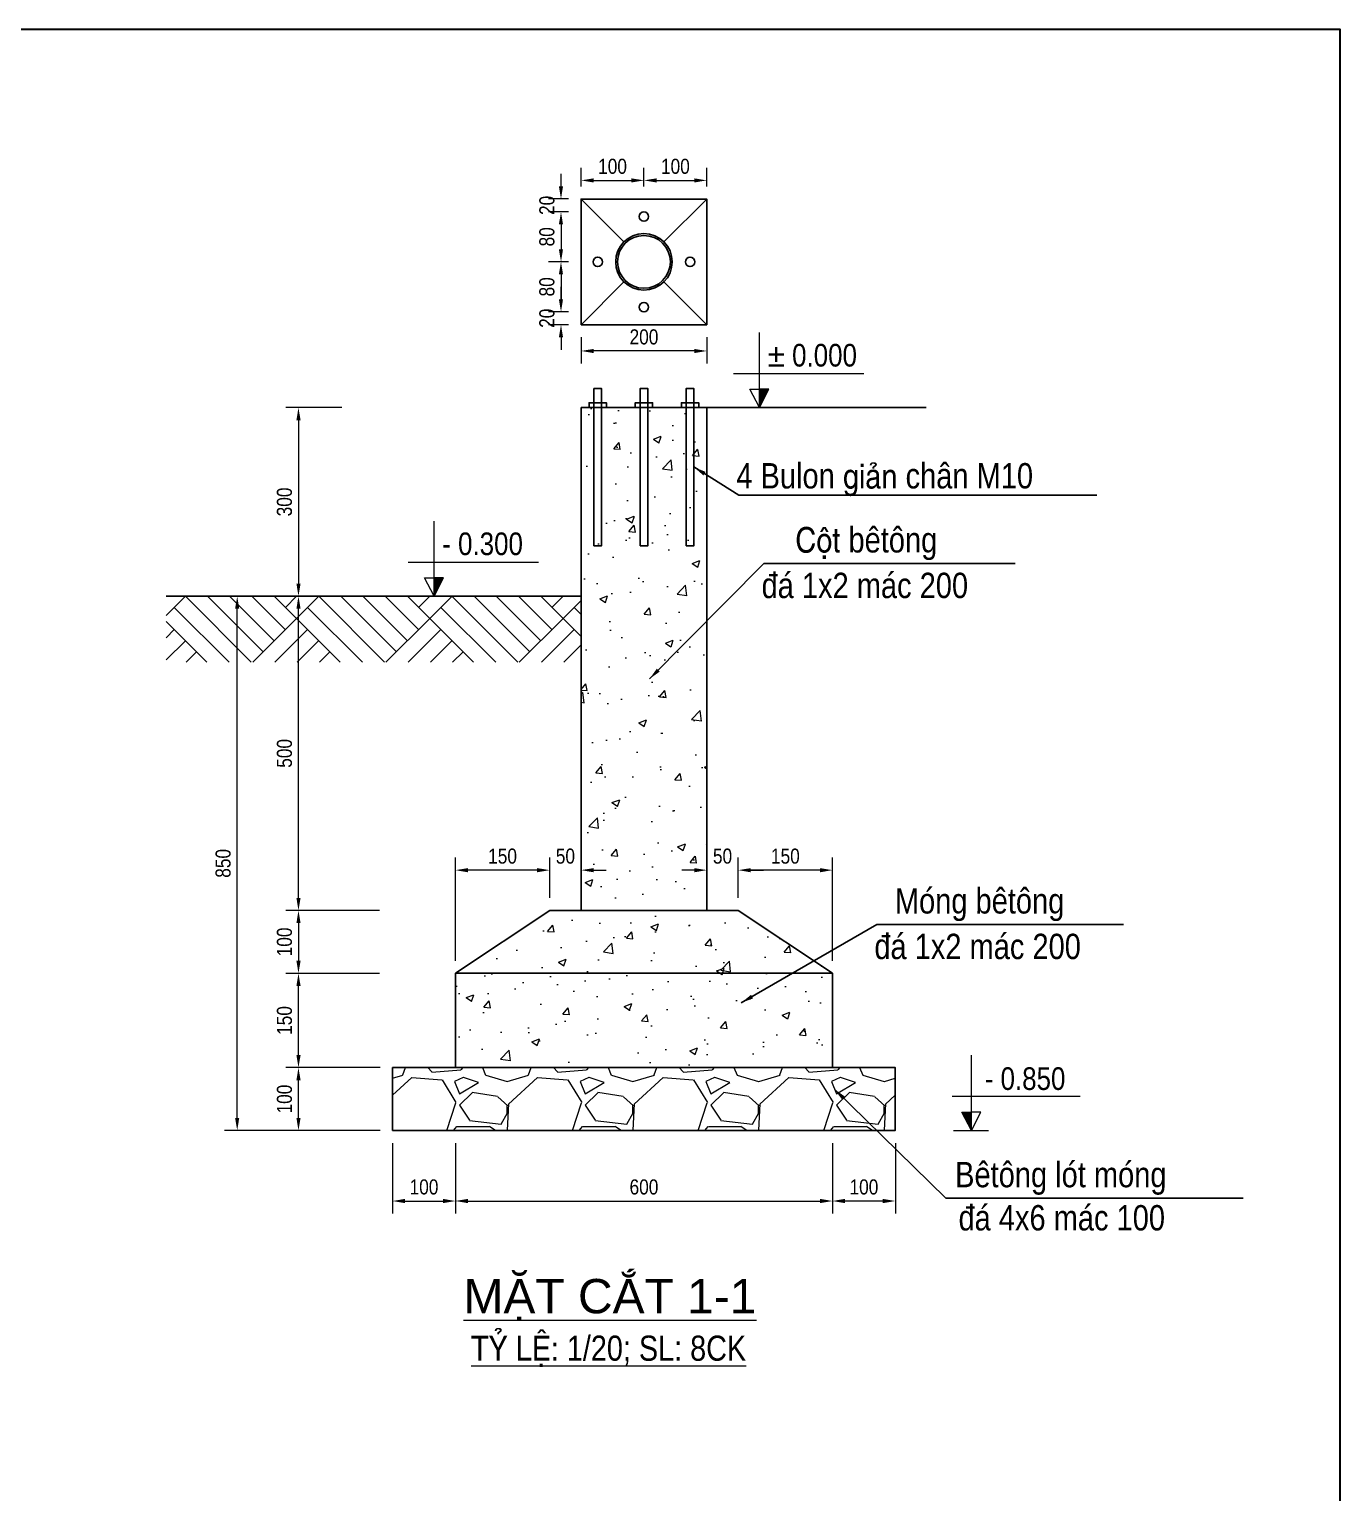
# Model space of a CAD drawing. Header units: millimetres. Extents: x 330554 to 656471, y 11007 to 130943.
# Drawn here: x 479571 to 489998, y 51364 to 63006 of the extents above; entities that cross this region are included whole.
import ezdxf

# ---------------------------------------------------------------- set-up
doc = ezdxf.new("R2010")
doc.units = ezdxf.units.MM
doc.header["$LTSCALE"] = 6
for name, color, linetype in [('BULONG', 7, 'Continuous'), ('DO', 1, 'Continuous'), ('Khung Bao', 101, 'Continuous'), ('MONG', 62, 'Continuous'), ('Thep', 11, 'Continuous')]:
    doc.layers.add(name, color=color, linetype=linetype)
for name, color, linetype, lineweight in [('HACTH', 253, 'Continuous', 5), ('Hatch', 250, 'Continuous', 13), ('netlonkhungten', 32, 'Continuous', 35), ('Text', 7, 'Continuous', 13)]:
    doc.layers.add(name, color=color, linetype=linetype, lineweight=lineweight)
doc.styles.add('khoa', font='VHELVCN.TTF')
doc.styles.get("Standard").update_dxf_attribs({"font": 'VHELVCN.TTF', "height": 120})
doc.styles.add('VN', font='VHELVEN.TTF')
doc.dimstyles.new('kt-20', dxfattribs={"dimtxt": 120, "dimasz": 100, "dimexe": 100, "dimexo": 100, "dimgap": 50, "dimtad": 1, "dimtoh": 1, "dimdec": 0, "dimlfac": 0.2, "dimzin": 1, "dimdsep": 46, "dimtxsty": 'Standard', "dimcen": 50, "dimdle": 100, "dimclrd": 8, "dimclre": 8, "dimclrt": 7, "dimadec": 0, "dimazin": 0, "dimtfac": 1, "dimtdec": 0, "dimtix": 1, "dimtofl": 0, "dimtmove": 0, "dimatfit": 3, "dimfxl": 100, "dimtolj": 1, "dimtzin": 1, "dimlwd": 9, "dimlwe": 5, "dimarcsym": 0})
doc.dimstyles.new('Mui Ten', dxfattribs={"dimtxt": 100, "dimasz": 100, "dimexe": 0.18, "dimexo": 50, "dimgap": 20, "dimtad": 2, "dimtoh": 1, "dimdec": 0, "dimzin": 0, "dimdsep": 46, "dimtxsty": 'Standard', "dimcen": 0.09, "dimclrd": 2, "dimclre": 2, "dimclrt": 2, "dimadec": 0, "dimazin": 0, "dimtfac": 1, "dimtdec": 0, "dimtofl": 0, "dimtmove": 0, "dimatfit": 3, "dimfxl": 1, "dimtolj": 1, "dimtzin": 0, "dimarcsym": 0})

# ---------------------------------------------------------------- blocks, each defined once
blk = doc.blocks.new('*D489')
at = {"layer": 'Defpoints', "color": 0, "transparency": 16777216}
for p in [(481226, 58496), (482462, 58496), (482462, 54246)]:
    blk.add_point(p, dxfattribs=at)
at = {"layer": 'HACTH', "color": 8, "lineweight": 5, "transparency": 16777216}
for p, q in [((482362, 58496), (481126, 58496)), ((482362, 54246), (481126, 54246))]:
    blk.add_line(p, q, dxfattribs=at)
at = {"layer": 'HACTH', "color": 8, "lineweight": 9, "transparency": 16777216}
blk.add_line((481226, 54346), (481226, 58396), dxfattribs=at)
at = {"layer": 'HACTH', "color": 8, "transparency": 16777216}
for points in [[(481209, 58396), (481242, 58396), (481226, 58496)], [(481209, 54346), (481242, 54346), (481226, 54246)]]:
    blk.add_solid(points, dxfattribs=at)
at = {"layer": 'HACTH', "color": 7, "transparency": 16777216, "insert": (481114, 56371), "char_height": 120, "attachment_point": 5, "rotation": 90}
blk.add_mtext('\\A1;850', dxfattribs=at)
blk = doc.blocks.new('*D491')
at = {"layer": 'Defpoints', "color": 0, "transparency": 16777216}
for p in [(482462, 54246), (482962, 54246), (482962, 53685)]:
    blk.add_point(p, dxfattribs=at)
at = {"layer": 'HACTH', "color": 8, "lineweight": 5, "transparency": 16777216}
for p, q in [((482462, 54146), (482462, 53585)), ((482962, 54146), (482962, 53585))]:
    blk.add_line(p, q, dxfattribs=at)
at = {"layer": 'HACTH', "color": 8, "lineweight": 9, "transparency": 16777216}
blk.add_line((482562, 53685), (482862, 53685), dxfattribs=at)
at = {"layer": 'HACTH', "color": 8, "transparency": 16777216}
for points in [[(482562, 53702), (482562, 53668), (482462, 53685)], [(482862, 53702), (482862, 53668), (482962, 53685)]]:
    blk.add_solid(points, dxfattribs=at)
at = {"layer": 'HACTH', "color": 7, "transparency": 16777216, "insert": (482712, 53796), "char_height": 120, "attachment_point": 5}
blk.add_mtext('\\A1;100', dxfattribs=at)
blk = doc.blocks.new('*D369')
at = {"layer": 'Defpoints', "color": 0, "transparency": 16777216}
for p in [(482962, 54246), (485962, 54246), (485962, 53685)]:
    blk.add_point(p, dxfattribs=at)
at = {"layer": 'HACTH', "color": 8, "lineweight": 5, "transparency": 16777216}
for p, q in [((482962, 54146), (482962, 53585)), ((485962, 54146), (485962, 53585))]:
    blk.add_line(p, q, dxfattribs=at)
at = {"layer": 'HACTH', "color": 8, "lineweight": 9, "transparency": 16777216}
blk.add_line((483062, 53685), (485862, 53685), dxfattribs=at)
at = {"layer": 'HACTH', "color": 8, "transparency": 16777216}
for points in [[(483062, 53702), (483062, 53668), (482962, 53685)], [(485862, 53702), (485862, 53668), (485962, 53685)]]:
    blk.add_solid(points, dxfattribs=at)
at = {"layer": 'HACTH', "color": 7, "transparency": 16777216, "insert": (484462, 53796), "char_height": 120, "attachment_point": 5}
blk.add_mtext('\\A1;600', dxfattribs=at)
blk = doc.blocks.new('*D492')
at = {"layer": 'Defpoints', "color": 0, "transparency": 16777216}
for p in [(485962, 54246), (486462, 54246), (485962, 53685)]:
    blk.add_point(p, dxfattribs=at)
at = {"layer": 'HACTH', "color": 8, "lineweight": 5, "transparency": 16777216}
for p, q in [((485962, 54146), (485962, 53585)), ((486462, 54146), (486462, 53585))]:
    blk.add_line(p, q, dxfattribs=at)
at = {"layer": 'HACTH', "color": 8, "lineweight": 9, "transparency": 16777216}
blk.add_line((486362, 53685), (486062, 53685), dxfattribs=at)
at = {"layer": 'HACTH', "color": 8, "transparency": 16777216}
for points in [[(486062, 53702), (486062, 53668), (485962, 53685)], [(486362, 53702), (486362, 53668), (486462, 53685)]]:
    blk.add_solid(points, dxfattribs=at)
at = {"layer": 'HACTH', "color": 7, "transparency": 16777216, "insert": (486212, 53796), "char_height": 120, "attachment_point": 5}
blk.add_mtext('\\A1;100', dxfattribs=at)
blk = doc.blocks.new('*D370')
at = {"layer": 'Defpoints', "color": 0, "transparency": 16777216}
for p in [(481713, 54746), (482462, 54746), (482462, 54246)]:
    blk.add_point(p, dxfattribs=at)
at = {"layer": 'HACTH', "color": 8, "lineweight": 5, "transparency": 16777216}
for p, q in [((482362, 54746), (481613, 54746)), ((482362, 54246), (481613, 54246))]:
    blk.add_line(p, q, dxfattribs=at)
at = {"layer": 'HACTH', "color": 8, "lineweight": 9, "transparency": 16777216}
blk.add_line((481713, 54346), (481713, 54646), dxfattribs=at)
at = {"layer": 'HACTH', "color": 8, "transparency": 16777216}
for points in [[(481697, 54646), (481730, 54646), (481713, 54746)], [(481697, 54346), (481730, 54346), (481713, 54246)]]:
    blk.add_solid(points, dxfattribs=at)
at = {"layer": 'HACTH', "color": 7, "transparency": 16777216, "insert": (481602, 54496), "char_height": 120, "attachment_point": 5, "rotation": 90}
blk.add_mtext('\\A1;100', dxfattribs=at)
blk = doc.blocks.new('*D371')
at = {"layer": 'Defpoints', "color": 0, "transparency": 16777216}
for p in [(481713, 55496), (482457, 55496), (482462, 54746)]:
    blk.add_point(p, dxfattribs=at)
at = {"layer": 'HACTH', "color": 8, "lineweight": 5, "transparency": 16777216}
for p, q in [((482357, 55496), (481613, 55496)), ((482362, 54746), (481613, 54746))]:
    blk.add_line(p, q, dxfattribs=at)
at = {"layer": 'HACTH', "color": 8, "lineweight": 9, "transparency": 16777216}
blk.add_line((481713, 54846), (481713, 55396), dxfattribs=at)
at = {"layer": 'HACTH', "color": 8, "transparency": 16777216}
for points in [[(481697, 55396), (481730, 55396), (481713, 55496)], [(481697, 54846), (481730, 54846), (481713, 54746)]]:
    blk.add_solid(points, dxfattribs=at)
at = {"layer": 'HACTH', "color": 7, "transparency": 16777216, "insert": (481602, 55121), "char_height": 120, "attachment_point": 5, "rotation": 90}
blk.add_mtext('\\A1;150', dxfattribs=at)
blk = doc.blocks.new('*D372')
at = {"layer": 'Defpoints', "color": 0, "transparency": 16777216}
for p in [(482457, 55996), (481713, 55496), (482457, 55496)]:
    blk.add_point(p, dxfattribs=at)
at = {"layer": 'HACTH', "color": 8, "lineweight": 5, "transparency": 16777216}
for p, q in [((482357, 55996), (481613, 55996)), ((482357, 55496), (481613, 55496))]:
    blk.add_line(p, q, dxfattribs=at)
at = {"layer": 'HACTH', "color": 8, "lineweight": 9, "transparency": 16777216}
blk.add_line((481713, 55896), (481713, 55596), dxfattribs=at)
at = {"layer": 'HACTH', "color": 8, "transparency": 16777216}
for points in [[(481697, 55896), (481730, 55896), (481713, 55996)], [(481697, 55596), (481730, 55596), (481713, 55496)]]:
    blk.add_solid(points, dxfattribs=at)
at = {"layer": 'HACTH', "color": 7, "transparency": 16777216, "insert": (481602, 55746), "char_height": 120, "attachment_point": 5, "rotation": 90}
blk.add_mtext('\\A1;100', dxfattribs=at)
blk = doc.blocks.new('*D493')
at = {"layer": 'Defpoints', "color": 0, "transparency": 16777216}
for p in [(483962, 56317), (483712, 55996), (483962, 55996)]:
    blk.add_point(p, dxfattribs=at)
at = {"layer": 'HACTH', "color": 8, "lineweight": 5, "transparency": 16777216}
for p, q in [((483712, 56096), (483712, 56417)), ((483962, 56096), (483962, 56417))]:
    blk.add_line(p, q, dxfattribs=at)
at = {"layer": 'HACTH', "color": 8, "lineweight": 9, "transparency": 16777216}
for p, q in [((483612, 56317), (483512, 56317)), ((484062, 56317), (484162, 56317))]:
    blk.add_line(p, q, dxfattribs=at)
at = {"layer": 'HACTH', "color": 8, "transparency": 16777216}
for points in [[(483612, 56333), (483612, 56300), (483712, 56317)], [(484062, 56333), (484062, 56300), (483962, 56317)]]:
    blk.add_solid(points, dxfattribs=at)
at = {"layer": 'HACTH', "color": 7, "transparency": 16777216, "insert": (483837, 56428), "char_height": 120, "attachment_point": 5}
blk.add_mtext('\\A1;50', dxfattribs=at)
blk = doc.blocks.new('*D494')
at = {"layer": 'Defpoints', "color": 0, "transparency": 16777216}
for p in [(485212, 56317), (484962, 55996), (485212, 55996)]:
    blk.add_point(p, dxfattribs=at)
at = {"layer": 'HACTH', "color": 8, "lineweight": 5, "transparency": 16777216}
for p, q in [((484962, 56096), (484962, 56417)), ((485212, 56096), (485212, 56417))]:
    blk.add_line(p, q, dxfattribs=at)
at = {"layer": 'HACTH', "color": 8, "lineweight": 9, "transparency": 16777216}
for p, q in [((484862, 56317), (484762, 56317)), ((485312, 56317), (485412, 56317))]:
    blk.add_line(p, q, dxfattribs=at)
at = {"layer": 'HACTH', "color": 8, "transparency": 16777216}
for points in [[(484862, 56333), (484862, 56300), (484962, 56317)], [(485312, 56333), (485312, 56300), (485212, 56317)]]:
    blk.add_solid(points, dxfattribs=at)
at = {"layer": 'HACTH', "color": 7, "transparency": 16777216, "insert": (485087, 56428), "char_height": 120, "attachment_point": 5}
blk.add_mtext('\\A1;50', dxfattribs=at)
blk = doc.blocks.new('*D373')
at = {"layer": 'Defpoints', "color": 0, "transparency": 16777216}
for p in [(482157, 59996), (481713, 58496), (482362, 58496)]:
    blk.add_point(p, dxfattribs=at)
at = {"layer": 'HACTH', "color": 8, "lineweight": 5, "transparency": 16777216}
for p, q in [((482057, 59996), (481613, 59996)), ((482262, 58496), (481613, 58496))]:
    blk.add_line(p, q, dxfattribs=at)
at = {"layer": 'HACTH', "color": 8, "lineweight": 9, "transparency": 16777216}
blk.add_line((481713, 59896), (481713, 58596), dxfattribs=at)
at = {"layer": 'HACTH', "color": 8, "transparency": 16777216}
for points in [[(481697, 59896), (481730, 59896), (481713, 59996)], [(481697, 58596), (481730, 58596), (481713, 58496)]]:
    blk.add_solid(points, dxfattribs=at)
at = {"layer": 'HACTH', "color": 7, "transparency": 16777216, "insert": (481602, 59246), "char_height": 120, "attachment_point": 5, "rotation": 90}
blk.add_mtext('\\A1;300', dxfattribs=at)
blk = doc.blocks.new('*D495')
at = {"layer": 'Defpoints', "color": 0, "transparency": 16777216}
for p in [(481713, 58496), (482253, 58496), (482457, 55996)]:
    blk.add_point(p, dxfattribs=at)
at = {"layer": 'HACTH', "color": 8, "lineweight": 5, "transparency": 16777216}
for p, q in [((482153, 58496), (481613, 58496)), ((482357, 55996), (481613, 55996))]:
    blk.add_line(p, q, dxfattribs=at)
at = {"layer": 'HACTH', "color": 8, "lineweight": 9, "transparency": 16777216}
blk.add_line((481713, 56096), (481713, 58396), dxfattribs=at)
at = {"layer": 'HACTH', "color": 8, "transparency": 16777216}
for points in [[(481697, 58396), (481730, 58396), (481713, 58496)], [(481697, 56096), (481730, 56096), (481713, 55996)]]:
    blk.add_solid(points, dxfattribs=at)
at = {"layer": 'HACTH', "color": 7, "transparency": 16777216, "insert": (481602, 57246), "char_height": 120, "attachment_point": 5, "rotation": 90}
blk.add_mtext('\\A1;500', dxfattribs=at)
blk = doc.blocks.new('*D496')
at = {"layer": 'Defpoints', "color": 0, "transparency": 16777216}
for p in [(482962, 56317), (483712, 55996), (482962, 55496)]:
    blk.add_point(p, dxfattribs=at)
at = {"layer": 'HACTH', "color": 8, "lineweight": 5, "transparency": 16777216}
for p, q in [((482962, 55596), (482962, 56417)), ((483712, 56096), (483712, 56417))]:
    blk.add_line(p, q, dxfattribs=at)
at = {"layer": 'HACTH', "color": 8, "lineweight": 9, "transparency": 16777216}
blk.add_line((483612, 56317), (483062, 56317), dxfattribs=at)
at = {"layer": 'HACTH', "color": 8, "transparency": 16777216}
for points in [[(483062, 56333), (483062, 56300), (482962, 56317)], [(483612, 56333), (483612, 56300), (483712, 56317)]]:
    blk.add_solid(points, dxfattribs=at)
at = {"layer": 'HACTH', "color": 7, "transparency": 16777216, "insert": (483337, 56428), "char_height": 120, "attachment_point": 5}
blk.add_mtext('\\A1;150', dxfattribs=at)
blk = doc.blocks.new('*D497')
at = {"layer": 'Defpoints', "color": 0, "transparency": 16777216}
for p in [(485212, 56317), (485212, 55996), (485962, 55496)]:
    blk.add_point(p, dxfattribs=at)
at = {"layer": 'HACTH', "color": 8, "lineweight": 5, "transparency": 16777216}
for p, q in [((485212, 56096), (485212, 56417)), ((485962, 55596), (485962, 56417))]:
    blk.add_line(p, q, dxfattribs=at)
at = {"layer": 'HACTH', "color": 8, "lineweight": 9, "transparency": 16777216}
blk.add_line((485862, 56317), (485312, 56317), dxfattribs=at)
at = {"layer": 'HACTH', "color": 8, "transparency": 16777216}
for points in [[(485312, 56333), (485312, 56300), (485212, 56317)], [(485862, 56333), (485862, 56300), (485962, 56317)]]:
    blk.add_solid(points, dxfattribs=at)
at = {"layer": 'HACTH', "color": 7, "transparency": 16777216, "insert": (485587, 56428), "char_height": 120, "attachment_point": 5}
blk.add_mtext('\\A1;150', dxfattribs=at)
blk = doc.blocks.new('*D498')
at = {"layer": 'Defpoints', "color": 0, "transparency": 16777216}
for p in [(483962, 60656), (484962, 60656), (483962, 60447)]:
    blk.add_point(p, dxfattribs=at)
at = {"layer": 'HACTH', "color": 8, "lineweight": 5, "transparency": 16777216}
for p, q in [((483962, 60556), (483962, 60347)), ((484962, 60556), (484962, 60347))]:
    blk.add_line(p, q, dxfattribs=at)
at = {"layer": 'HACTH', "color": 8, "lineweight": 9, "transparency": 16777216}
blk.add_line((484862, 60447), (484062, 60447), dxfattribs=at)
at = {"layer": 'HACTH', "color": 8, "transparency": 16777216}
for points in [[(484062, 60463), (484062, 60430), (483962, 60447)], [(484862, 60463), (484862, 60430), (484962, 60447)]]:
    blk.add_solid(points, dxfattribs=at)
at = {"layer": 'HACTH', "color": 7, "transparency": 16777216, "insert": (484462, 60558), "char_height": 120, "attachment_point": 5}
blk.add_mtext('\\A1;200', dxfattribs=at)
blk = doc.blocks.new('*D499')
at = {"layer": 'Defpoints', "color": 0, "transparency": 16777216}
for p in [(484462, 61804), (483962, 61656), (484462, 61656)]:
    blk.add_point(p, dxfattribs=at)
at = {"layer": 'HACTH', "color": 8, "lineweight": 5, "transparency": 16777216}
for p, q in [((483962, 61756), (483962, 61904)), ((484462, 61756), (484462, 61904))]:
    blk.add_line(p, q, dxfattribs=at)
at = {"layer": 'HACTH', "color": 8, "lineweight": 9, "transparency": 16777216}
blk.add_line((484062, 61804), (484362, 61804), dxfattribs=at)
at = {"layer": 'HACTH', "color": 8, "transparency": 16777216}
for points in [[(484062, 61820), (484062, 61787), (483962, 61804)], [(484362, 61820), (484362, 61787), (484462, 61804)]]:
    blk.add_solid(points, dxfattribs=at)
at = {"layer": 'HACTH', "color": 7, "transparency": 16777216, "insert": (484212, 61915), "char_height": 120, "attachment_point": 5}
blk.add_mtext('\\A1;100', dxfattribs=at)
blk = doc.blocks.new('*D500')
at = {"layer": 'Defpoints', "color": 0, "transparency": 16777216}
for p in [(484962, 61804), (484462, 61656), (484962, 61656)]:
    blk.add_point(p, dxfattribs=at)
at = {"layer": 'HACTH', "color": 8, "lineweight": 5, "transparency": 16777216}
for p, q in [((484462, 61756), (484462, 61904)), ((484962, 61756), (484962, 61904))]:
    blk.add_line(p, q, dxfattribs=at)
at = {"layer": 'HACTH', "color": 8, "lineweight": 9, "transparency": 16777216}
blk.add_line((484562, 61804), (484862, 61804), dxfattribs=at)
at = {"layer": 'HACTH', "color": 8, "transparency": 16777216}
for points in [[(484562, 61820), (484562, 61787), (484462, 61804)], [(484862, 61820), (484862, 61787), (484962, 61804)]]:
    blk.add_solid(points, dxfattribs=at)
at = {"layer": 'HACTH', "color": 7, "transparency": 16777216, "insert": (484712, 61915), "char_height": 120, "attachment_point": 5}
blk.add_mtext('\\A1;100', dxfattribs=at)
blk = doc.blocks.new('*D501')
at = {"layer": 'Defpoints', "color": 0, "transparency": 16777216}
for p in [(483962, 61656), (483802, 61553), (483962, 61553)]:
    blk.add_point(p, dxfattribs=at)
at = {"layer": 'HACTH', "color": 8, "lineweight": 9, "transparency": 16777216}
for p, q in [((483802, 61756), (483802, 61856)), ((483802, 61453), (483802, 61353))]:
    blk.add_line(p, q, dxfattribs=at)
at = {"layer": 'HACTH', "color": 8, "lineweight": 5, "transparency": 16777216}
for p, q in [((483862, 61656), (483702, 61656)), ((483862, 61553), (483702, 61553))]:
    blk.add_line(p, q, dxfattribs=at)
at = {"layer": 'HACTH', "color": 8, "transparency": 16777216}
for points in [[(483785, 61756), (483818, 61756), (483802, 61656)], [(483785, 61453), (483818, 61453), (483802, 61553)]]:
    blk.add_solid(points, dxfattribs=at)
at = {"layer": 'HACTH', "color": 7, "transparency": 16777216, "insert": (483690, 61605), "char_height": 120, "attachment_point": 5, "rotation": 90}
blk.add_mtext('\\A1;20', dxfattribs=at)
blk = doc.blocks.new('*D374')
at = {"layer": 'Defpoints', "color": 0, "transparency": 16777216}
for p in [(483962, 61553), (483802, 61156), (483962, 61156)]:
    blk.add_point(p, dxfattribs=at)
at = {"layer": 'HACTH', "color": 8, "lineweight": 5, "transparency": 16777216}
for p, q in [((483862, 61553), (483702, 61553)), ((483862, 61156), (483702, 61156))]:
    blk.add_line(p, q, dxfattribs=at)
at = {"layer": 'HACTH', "color": 8, "lineweight": 9, "transparency": 16777216}
blk.add_line((483802, 61453), (483802, 61256), dxfattribs=at)
at = {"layer": 'HACTH', "color": 8, "transparency": 16777216}
for points in [[(483785, 61453), (483818, 61453), (483802, 61553)], [(483785, 61256), (483818, 61256), (483802, 61156)]]:
    blk.add_solid(points, dxfattribs=at)
at = {"layer": 'HACTH', "color": 7, "transparency": 16777216, "insert": (483690, 61355), "char_height": 120, "attachment_point": 5, "rotation": 90}
blk.add_mtext('\\A1;80', dxfattribs=at)
blk = doc.blocks.new('*D375')
at = {"layer": 'Defpoints', "color": 0, "transparency": 16777216}
for p in [(483962, 61156), (483802, 60758), (483962, 60758)]:
    blk.add_point(p, dxfattribs=at)
at = {"layer": 'HACTH', "color": 8, "lineweight": 5, "transparency": 16777216}
for p, q in [((483862, 61156), (483702, 61156)), ((483862, 60758), (483702, 60758))]:
    blk.add_line(p, q, dxfattribs=at)
at = {"layer": 'HACTH', "color": 8, "lineweight": 9, "transparency": 16777216}
blk.add_line((483802, 61056), (483802, 60858), dxfattribs=at)
at = {"layer": 'HACTH', "color": 8, "transparency": 16777216}
for points in [[(483785, 61056), (483818, 61056), (483802, 61156)], [(483785, 60858), (483818, 60858), (483802, 60758)]]:
    blk.add_solid(points, dxfattribs=at)
at = {"layer": 'HACTH', "color": 7, "transparency": 16777216, "insert": (483690, 60957), "char_height": 120, "attachment_point": 5, "rotation": 90}
blk.add_mtext('\\A1;80', dxfattribs=at)
blk = doc.blocks.new('*D502')
at = {"layer": 'Defpoints', "color": 0, "transparency": 16777216}
for p in [(483802, 60656), (483962, 60758), (483962, 60656)]:
    blk.add_point(p, dxfattribs=at)
at = {"layer": 'HACTH', "color": 8, "lineweight": 9, "transparency": 16777216}
for p, q in [((483802, 60858), (483802, 60958)), ((483802, 60556), (483802, 60456))]:
    blk.add_line(p, q, dxfattribs=at)
at = {"layer": 'HACTH', "color": 8, "lineweight": 5, "transparency": 16777216}
for p, q in [((483862, 60758), (483702, 60758)), ((483862, 60656), (483702, 60656))]:
    blk.add_line(p, q, dxfattribs=at)
at = {"layer": 'HACTH', "color": 8, "transparency": 16777216}
for points in [[(483785, 60858), (483818, 60858), (483802, 60758)], [(483785, 60556), (483818, 60556), (483802, 60656)]]:
    blk.add_solid(points, dxfattribs=at)
at = {"layer": 'HACTH', "color": 7, "transparency": 16777216, "insert": (483690, 60707), "char_height": 120, "attachment_point": 5, "rotation": 90}
blk.add_mtext('\\A1;20', dxfattribs=at)

msp = doc.modelspace()

# ---------------------------------------------------------------- hatches: boundary and pattern name
at = {"layer": 'Hatch'}
h = msp.add_hatch(dxfattribs=at)
h.set_pattern_fill('AR-CONC', color=256, scale=87.5, style=0)
h.set_pattern_definition([(50, (32644.3, -170202.6), (627.60266, -54.9081), [65.625, -721.875]), (355, (32644.3, -170202.6), (-121.4074, 658.1681), [52.5, -577.5]), (100.4514, (32696.6, -170207.17), (506.1957, 603.2596), [55.7727, -613.49935]), (46.1842, (32644.3, -170027.6), (933.8359, -144.8291), [98.4375, -1082.8125]), (96.6356, (32722.1, -170039.7), (817.8299, 852.3531), [83.659, -920.2489]), (351.1842, (32644.3, -170027.6), (817.8292, 852.3538), [78.75, -866.25]), (21, (32731.8, -170071.34), (522.29367, -352.29153), [65.625, -721.875]), (326, (32731.8, -170071.34), (212.9009, 634.5063), [52.5, -577.5]), (71.4514, (32775.3, -170100.7), (735.1948, 282.2142), [55.7727, -613.49935]), (37.5, (32644.3, -170202.6), (10.63987, 291.28212), [0, -570.5, 0, -586.25, 0, -579.6875]), (7.5, (32644.3, -170202.6), (230.18585, 345.11025), [0, -334.25, 0, -557.375, 0, -220.9375]), (327.5, (32449.18, -170202.6), (467.09463, -19.73551), [0, -218.75, 0, -682.5, 0, -905.625]), (317.5, (32361.68, -170202.6), (510.2879, 87.59186), [0, -284.375, 0, -453.25, 0, -643.125])])
h.paths.add_polyline_path([(484961.887, 59996.457), (483961.887, 59996.457), (483961.887, 55996.457), (484961.887, 55996.457)])
h.paths.add_polyline_path([(485211.887, 55996.457), (483958.335, 55996.457), (483711.887, 55996.457), (482961.887, 55496.457), (485961.887, 55496.457)])
h.paths.add_polyline_path([(485961.887, 55496.457), (482961.887, 55496.457), (482961.887, 54746.457), (485961.887, 54746.457)])
h = msp.add_hatch(dxfattribs=at)
h.set_pattern_fill('AR-PARQ1', color=256, scale=62.5, angle=45, style=0)
h.set_pattern_definition([(135, (-4616.3, -181921.9), (-1060.6602, 1e-13), [750, -750]), (135, (-4527.9, -181833.5), (-1060.6602, 1e-13), [750, -750]), (135, (-4439.5, -181745.1), (-1060.6602, 1e-13), [750, -750]), (135, (-4351.14, -181656.7), (-1060.6602, 1e-13), [750, -750]), (135, (-4262.75, -181568.3), (-1060.6602, 1e-13), [750, -750]), (135, (-4174.4, -181479.94), (-1060.6602, 1e-13), [750, -750]), (135, (-4086, -181391.56), (-1060.6602, 1e-13), [750, -750]), (45, (-5146.64, -181391.56), (1060.6602, -1e-13), [750, -750]), (45, (-5235, -181303.2), (1060.6602, -1e-13), [750, -750]), (45, (-5323.4, -181214.8), (1060.6602, -1e-13), [750, -750]), (45, (-5411.8, -181126.4), (1060.6602, -1e-13), [750, -750]), (45, (-5500.2, -181038), (1060.6602, -1e-13), [750, -750]), (45, (-5588.6, -180949.6), (1060.6602, -1e-13), [750, -750]), (45, (-5677, -180861.2), (1060.6602, -1e-13), [750, -750])])
h.paths.add_polyline_path([(480660.729, 58496.457), (480660.729, 57970.213), (483961.887, 57970.213), (483961.887, 58496.457)])
h = msp.add_hatch(dxfattribs=at)
h.set_pattern_fill('GRAVEL', color=256, scale=1000, style=0)
h.set_pattern_definition([(228.0128, (38087.84, -144179.705), (-7999.998232, -9000.001342), [134.536, -13319.088]), (184.9697, (37997.84, -144279.705), (12000.0010515, 999.991307), [230.868, -22855.925]), (132.5104, (37767.84, -144299.705), (9999.990718, -11000.008674), [162.788, -16116.032]), (267.2737, (37377.84, -144549.705), (999.9960177, 20000.000295), [210.238, -20813.558]), (292.8337, (37367.84, -144759.705), (-5000.0099054, 11999.996412), [206.155, -20409.373]), (357.2737, (37447.84, -144949.705), (-20000.000295, 999.9960177), [210.238, -20813.558]), (37.6942, (37657.842, -144959.705), (-13000.0073456, -9999.9904052), [278.029, -27524.849]), (72.2553, (37877.842, -144789.705), (7000.0107627, 21999.9962312), [262.488, -25986.321]), (121.4296, (37957.84, -144539.705), (-8000.008234, 12999.9950365), [210.95, -20884.073]), (175.2364, (37847.84, -144359.705), (11000.000946, -999.991533), [240.832, -11800.763]), (222.3974, (37607.842, -144339.705), (-12000.007351, -10999.992082), [311.448, -30833.375]), (138.8141, (38367.84, -144559.705), (-7000.002947, 5999.997313), [106.301, -10523.844]), (171.4692, (38287.84, -144489.705), (12999.998285, -2000.00791), [202.237, -20021.511]), (225, (38087.84, -144459.7), (-1e-13, -1000.0003), [141.421, -1272.792]), (203.1986, (38017.84, -144339.7), (4999.99973, 2000.001325), [76.158, -7539.615]), (291.8014, (37947.84, -144369.7), (-999.99991, 3000.00027), [107.703, -5277.462]), (30.9638, (37987.84, -144469.7), (2999.99802, 2000.002484), [174.929, -5656.023]), (161.5651, (38137.84, -144379.7), (2000.00043, -999.9984), [126.491, -3035.787]), (16.3895, (37367.84, -144369.705), (10000.0021984, 2999.99271), [177.2, -17542.845]), (70.3462, (37537.84, -144319.705), (-3999.995247, -11000.002136), [148.661, -14717.408]), (293.1986, (38137.84, -144179.7), (-2000.001325, 4999.99973), [152.315, -7463.458]), (343.6105, (38197.84, -144319.705), (-10000.0021984, 2999.99271), [177.2, -17542.845]), (339.444, (37367.84, -144989.7), (-5000.001845, 1999.995996), [170.88, -8373.124]), (294.7751, (37527.84, -145049.705), (-4999.992189, 11000.003422), [143.178, -14174.643]), (66.8014, (38147.84, -145179.7), (2000.001325, 4999.99973), [152.315, -7463.458]), (17.354, (38207.84, -145039.705), (-13000.002019, -3999.994502), [167.631, -16595.424]), (69.444, (37657.84, -145179.7), (-1999.995996, -5000.001845), [85.44, -8458.564]), (101.3099, (38087.84, -145179.7), (-999.99763, 4000.00075), [50.99, -5048.029]), (165.9638, (38077.84, -145129.7), (3000.00055, -999.99806), [206.155, -3916.95]), (186.009, (37877.84, -145079.705), (9999.999751, 999.9993175), [191.05, -18913.923]), (303.6901, (37987.84, -144559.7), (-1000.00133, 1999.99956), [144.222, -3461.329]), (353.1572, (38067.84, -144679.705), (16999.9993655, -2000.007998), [251.794, -24927.563]), (60.9454, (38317.84, -144709.705), (-4000.000027, -7000.000385), [102.956, -10192.674]), (90, (38367.8, -144619.7), (-1000, 1000), [60, -940]), (120.2564, (37857.84, -145049.705), (3999.994887, -7000.002456), [138.924, -13753.52]), (48.0128, (37787.84, -144929.705), (7999.998232, 9000.001342), [269.072, -13184.552]), (0, (37967.8, -144729.7), (1000, 1000), [260, -740]), (325.3048, (38227.84, -144729.705), (-9999.994259, 7000.00861), [158.114, -15653.274]), (254.0546, (38357.84, -144819.7), (-999.99989, -4000.000127), [145.602, -7134.508]), (207.646, (38317.84, -144959.705), (-18999.995807, -10000.007713), [237.065, -23469.474]), (175.4261, (38107.84, -145069.705), (-13000.0005583, 999.994801), [250.799, -24829.074])])
h.paths.add_polyline_path([(486461.887, 54246.457), (486461.887, 54746.457), (482461.887, 54746.457), (482461.887, 54246.457)])
at = {"layer": 'Text'}
for points in [[(485380.229, 60142.629), (485455.507, 60142.629), (485383.421, 60002.655), (485380.229, 60002.655)], [(482791.973, 58642.629), (482867.251, 58642.629), (482795.165, 58502.655), (482791.973, 58502.655)], [(487066.732, 54392.629), (486991.454, 54392.629), (487063.54, 54252.655), (487066.732, 54252.655)], [(487066.732, 54392.629), (486991.454, 54392.629), (487063.54, 54252.655), (487066.732, 54252.655)]]:
    msp.add_hatch(color=256, dxfattribs=at).paths.add_polyline_path(points)

# ---------------------------------------------------------------- linework, layer by layer
at = {"layer": 'BULONG', "color": 1}
for points in [[(484063.469, 58898.098), (484125.311, 58898.098), (484125.311, 60148.098), (484063.469, 60148.098)], [(484430.966, 58898.098), (484492.808, 58898.098), (484492.808, 60148.098), (484430.966, 60148.098)], [(484797.509, 58898.098), (484859.35, 58898.098), (484859.35, 60148.098), (484797.509, 60148.098)], [(484025.298, 59996.457), (484163.482, 59996.457), (484163.482, 60034.696), (484025.298, 60034.696)], [(484392.795, 59996.457), (484530.979, 59996.457), (484530.979, 60034.696), (484392.795, 60034.696)], [(484759.338, 59996.457), (484897.521, 59996.457), (484897.521, 60034.696), (484759.338, 60034.696)]]:
    msp.add_lwpolyline(points, close=True, dxfattribs=at)
at = {"layer": 'Khung Bao'}
for p, q in [((484961.887, 59996.457), (486706.348, 59996.457)), ((483961.887, 58496.457), (480660.729, 58496.457))]:
    msp.add_line(p, q, dxfattribs=at)
at = {"layer": 'MONG'}
for p, q in [((483961.887, 55996.457), (483961.887, 59996.457)), ((483961.887, 59996.457), (484961.887, 59996.457)), ((484961.887, 55996.457), (484961.887, 59996.457)), ((483711.887, 55996.457), (482961.887, 55496.457)), ((485211.887, 55996.457), (485961.887, 55496.457)), ((482961.887, 55496.457), (482961.887, 54746.457)), ((482961.887, 55496.457), (485961.887, 55496.457)), ((485961.887, 54746.457), (485961.887, 55496.457)), ((482961.887, 54746.457), (485961.887, 54746.457))]:
    msp.add_line(p, q, dxfattribs=at)
for points in [[(483961.887, 55996.457), (483711.887, 55996.457)], [(485211.887, 55996.457), (483958.335, 55996.457)]]:
    msp.add_lwpolyline(points, dxfattribs=at)
msp.add_lwpolyline([(482461.887, 54246.457), (486461.887, 54246.457), (486461.887, 54746.457), (482461.887, 54746.457)], close=True, dxfattribs=at)
at = {"layer": 'netlonkhungten'}
msp.add_lwpolyline([(454652.299, 63005.975), (489997.636, 63005.975), (489997.636, 37402.158), (454652.299, 37402.158)], close=True, dxfattribs=at)
at = {"layer": 'Text'}
for p, q in [((485380.229, 59996.457), (485380.229, 60593.959)), ((485174.741, 60266.571), (486212.202, 60266.571)), ((485380.229, 59996.457), (485304.951, 60142.629)), ((485304.951, 60142.629), (485380.229, 60142.629)), ((485380.229, 59996.457), (485455.507, 60142.629)), ((485455.507, 60142.629), (485380.229, 60142.629)), ((482791.973, 58496.457), (482791.973, 59093.959)), ((482586.485, 58766.571), (483623.946, 58766.571)), ((482791.973, 58496.457), (482716.695, 58642.629)), ((482716.695, 58642.629), (482791.973, 58642.629)), ((482791.973, 58496.457), (482867.251, 58642.629)), ((482867.251, 58642.629), (482791.973, 58642.629)), ((482935.021, 58496.457), (482655.309, 58496.457)), ((487066.732, 54246.457), (487066.732, 54843.959)), ((487066.732, 54246.457), (487066.732, 54843.959)), ((487931.916, 54516.571), (486914.137, 54516.571)), ((487931.916, 54516.571), (487066.732, 54516.571)), ((487066.732, 54246.457), (486991.454, 54392.629)), ((486991.454, 54392.629), (487066.732, 54392.629)), ((487066.732, 54246.457), (486991.454, 54392.629)), ((486991.454, 54392.629), (487066.732, 54392.629)), ((487066.732, 54246.457), (487142.01, 54392.629)), ((487142.01, 54392.629), (487066.732, 54392.629)), ((487066.732, 54246.457), (487142.01, 54392.629)), ((487142.01, 54392.629), (487066.732, 54392.629)), ((486923.684, 54246.457), (487203.396, 54246.457)), ((486923.684, 54246.457), (487203.396, 54246.457))]:
    msp.add_line(p, q, dxfattribs=at)
at = {"layer": 'Thep'}
for p, q in [((483961.887, 61655.714), (484302.788, 61314.813)), ((484961.887, 61655.714), (484620.986, 61314.813)), ((484302.788, 60996.615), (483961.887, 60655.714)), ((484620.986, 60996.615), (484961.887, 60655.714))]:
    msp.add_line(p, q, dxfattribs=at)
msp.add_lwpolyline([(483961.887, 60655.714), (484961.887, 60655.714), (484961.887, 61655.714), (483961.887, 61655.714)], close=True, dxfattribs=at)
for centre, radius in [((484461.887, 61516.092), 37.398), ((484461.887, 61155.714), 225), ((484461.887, 61155.714), 210), ((484094.867, 61155.714), 37.398), ((484828.907, 61155.714), 37.398), ((484461.887, 60795.337), 37.398)]:
    msp.add_circle(centre, radius, dxfattribs=at)

# ---------------------------------------------------------------- texts
at = {"layer": 'Text'}
for s, height, style, p in [('%%P 0.000', 180, 'khoa', (485445.306, 60322.982)), ('4 Bulon giaûn chaân M10', 201.6, 'khoa', (485196.937, 59353.272)), ('Coät beâtoâng', 201.6, 'khoa', (485666.881, 58843.821)), ('- 0.300', 180, 'khoa', (482857.05, 58822.982)), ('ñaù 1x2 maùc 200', 201.6, 'khoa', (485398.325, 58481.199)), ('Moùng beâtoâng', 201.6, 'khoa', (486458.343, 55971.945)), ('ñaù 1x2 maùc 200', 201.6, 'khoa', (486295.668, 55609.323)), ('- 0.850', 180, 'khoa', (487173.111, 54568.529)), ('Beâtoâng loùt moùng', 201.6, 'khoa', (486937.524, 53794.391)), ('ñaù 4x6 maùc 100', 201.6, 'khoa', (486964.969, 53450.768)), ('%%uMAËT CAÉT 1-1', 273, 'VN', (483026.325, 52791.79))]:
    msp.add_text(s, height=height, dxfattribs=dict(at, style=style)).set_placement(p)
msp.add_text('%%UTYÛ LEÄ: 1/20; SL: 8CK', height=200, dxfattribs=at).set_placement((483086.622, 52414.404))

# ---------------------------------------------------------------- dimensions: what is measured, and where the dimension line sits
at = {"layer": 'HACTH'}
for base, p1, p2, picture, middle in [((484461.887, 61803.506), (483961.887, 61655.714), (484461.887, 61655.714), '*D499', (484211.887, 61914.786)), ((484961.887, 61803.506), (484461.887, 61655.714), (484961.887, 61655.714), '*D500', (484711.887, 61914.786)), ((483961.887, 60446.818), (484961.887, 60655.714), (483961.887, 60655.714), '*D498', (484461.887, 60558.098)), ((482961.887, 56316.827), (483711.887, 55996.457), (482961.887, 55496.457), '*D496', (483336.887, 56428.107)), ((483961.887, 56316.827), (483711.887, 55996.457), (483961.887, 55996.457), '*D493', (483836.887, 56428.107)), ((485211.887, 56316.827), (484961.887, 55996.457), (485211.887, 55996.457), '*D494', (485086.887, 56428.107)), ((485211.887, 56316.827), (485961.887, 55496.457), (485211.887, 55996.457), '*D497', (485586.887, 56428.107)), ((482961.887, 53684.875), (482461.887, 54246.457), (482961.887, 54246.457), '*D491', (482711.887, 53796.155)), ((485961.887, 53684.875), (482961.887, 54246.457), (485961.887, 54246.457), '*D369', (484461.887, 53796.155)), ((485961.887, 53684.875), (486461.887, 54246.457), (485961.887, 54246.457), '*D492', (486211.887, 53796.155))]:
    dim = msp.add_linear_dim(base=base, p1=p1, p2=p2, dimstyle='kt-20', dxfattribs=at)
    dim.commit()
    dim.dimension.update_dxf_attribs({"geometry": picture, "text_midpoint": middle})
for base, p1, p2, picture, middle in [((483801.651, 61553.385), (483961.887, 61655.714), (483961.887, 61553.385), '*D501', (483690.371, 61604.55)), ((483801.651, 61155.714), (483961.887, 61553.385), (483961.887, 61155.714), '*D374', (483690.371, 61354.55)), ((483801.651, 60757.939), (483961.887, 61155.714), (483961.887, 60757.939), '*D375', (483690.371, 60956.827)), ((483801.651, 60655.714), (483961.887, 60757.939), (483961.887, 60655.714), '*D502', (483690.371, 60706.827)), ((481713.178, 58496.457), (482157.393, 59996.457), (482361.887, 58496.457), '*D373', (481601.898, 59246.457)), ((481225.608, 58496.457), (482461.887, 54246.457), (482461.887, 58496.457), '*D489', (481114.328, 56371.457)), ((481713.178, 58496.457), (482456.639, 55996.457), (482252.582, 58496.457), '*D495', (481601.898, 57246.457)), ((481713.178, 55496.457), (482456.639, 55996.457), (482456.639, 55496.457), '*D372', (481601.898, 55746.457)), ((481713.178, 55496.457), (482461.887, 54746.457), (482456.639, 55496.457), '*D371', (481601.898, 55121.457)), ((481713.178, 54746.457), (482461.887, 54246.457), (482461.887, 54746.457), '*D370', (481601.898, 54496.457))]:
    dim = msp.add_linear_dim(base=base, p1=p1, p2=p2, angle=90, dimstyle='kt-20', dxfattribs=at)
    dim.commit()
    dim.dimension.update_dxf_attribs({"geometry": picture, "text_midpoint": middle})

# ---------------------------------------------------------------- leaders
at = {"layer": 'DO', "color": 0}
for points in [[(484505.771, 57837.617), (485416.824, 58756.501), (487414.758, 58756.501)], [(485234.93, 55261.014), (486315.793, 55884.626), (488277.485, 55884.626)], [(485977.507, 54574.277), (486864.509, 53707.198), (489230.053, 53707.198)]]:
    msp.add_leader(points, dimstyle='Mui Ten', override={"dimgap": 20, "dimtad": 0}, dxfattribs=at)
at = {"layer": 'Text'}
msp.add_leader([(484858.527, 59524.011), (485217.521, 59300.184), (488064.532, 59300.184)], dimstyle='Mui Ten', override={"dimtad": 0}, dxfattribs=at)

doc.saveas('drawing.dxf')
